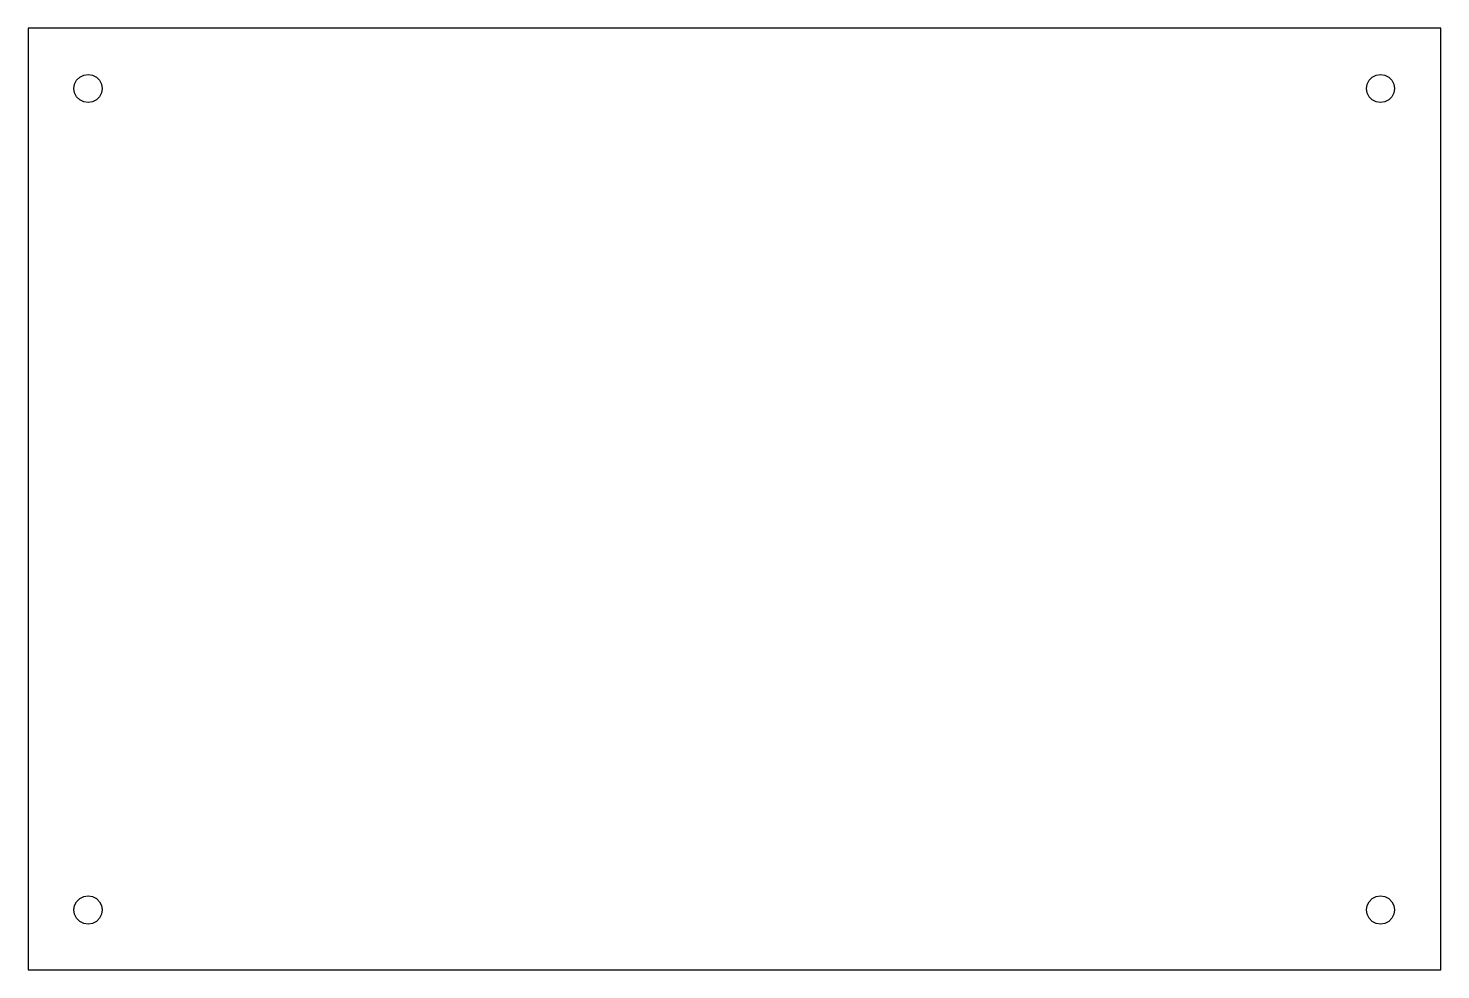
# Model space of a CAD drawing. Header units: metres. Extents: x 0 to 150, y 0 to 100.
import ezdxf

# ---------------------------------------------------------------- set-up
doc = ezdxf.new("R2010")
doc.units = ezdxf.units.M

msp = doc.modelspace()

# ---------------------------------------------------------------- linework, layer by layer
for p, q in [((150, 100), (0, 100)), ((0, 100), (0, 0)), ((150, 0), (150, 100)), ((5.13646, 94.4817), (5.46831, 94.8135)), ((5.46831, 94.8135), (5.88646, 95.0266)), ((5.88646, 95.0266), (6.34999, 95.1)), ((6.34999, 95.1), (6.81352, 95.0266)), ((6.81352, 95.0266), (7.23167, 94.8135)), ((7.23167, 94.8135), (7.56352, 94.4817)), ((142.386, 94.4817), (142.718, 94.8135)), ((142.718, 94.8135), (143.136, 95.0266)), ((143.136, 95.0266), (143.6, 95.1)), ((143.6, 95.1), (144.064, 95.0266)), ((144.064, 95.0266), (144.482, 94.8135)), ((144.482, 94.8135), (144.814, 94.4817)), ((4.84999, 93.6), (4.9234, 94.0635)), ((4.9234, 93.1365), (4.84999, 93.6)), ((4.9234, 94.0635), (5.13646, 94.4817)), ((5.13646, 92.7183), (4.9234, 93.1365)), ((7.56352, 94.4817), (7.77658, 94.0635)), ((7.77658, 93.1365), (7.56352, 92.7183)), ((7.77658, 94.0635), (7.84999, 93.6)), ((7.84999, 93.6), (7.77658, 93.1365)), ((142.1, 93.6), (142.173, 94.0635)), ((142.173, 93.1365), (142.1, 93.6)), ((142.173, 94.0635), (142.386, 94.4817)), ((142.386, 92.7183), (142.173, 93.1365)), ((144.814, 94.4817), (145.027, 94.0635)), ((145.027, 93.1365), (144.814, 92.7183)), ((145.027, 94.0635), (145.1, 93.6)), ((145.1, 93.6), (145.027, 93.1365)), ((5.46831, 92.3865), (5.13646, 92.7183)), ((5.88646, 92.1734), (5.46831, 92.3865)), ((6.34999, 92.1), (5.88646, 92.1734)), ((6.81352, 92.1734), (6.34999, 92.1)), ((7.23167, 92.3865), (6.81352, 92.1734)), ((7.56352, 92.7183), (7.23167, 92.3865)), ((142.718, 92.3865), (142.386, 92.7183)), ((143.136, 92.1734), (142.718, 92.3865)), ((143.6, 92.1), (143.136, 92.1734)), ((144.064, 92.1734), (143.6, 92.1)), ((144.482, 92.3865), (144.064, 92.1734)), ((144.814, 92.7183), (144.482, 92.3865)), ((5.13646, 7.23167), (5.46831, 7.56352)), ((5.46831, 7.56352), (5.88646, 7.77658)), ((5.88646, 7.77658), (6.34999, 7.84999)), ((6.34999, 7.84999), (6.81352, 7.77658)), ((6.81352, 7.77658), (7.23167, 7.56352)), ((7.23167, 7.56352), (7.56352, 7.23167)), ((142.386, 7.23167), (142.718, 7.56352)), ((142.718, 7.56352), (143.136, 7.77658)), ((143.136, 7.77658), (143.6, 7.84999)), ((143.6, 7.84999), (144.064, 7.77658)), ((144.064, 7.77658), (144.482, 7.56352)), ((144.482, 7.56352), (144.814, 7.23167)), ((4.84999, 6.34999), (4.9234, 6.81352)), ((4.9234, 5.88646), (4.84999, 6.34999)), ((4.9234, 6.81352), (5.13646, 7.23167)), ((7.56352, 7.23167), (7.77658, 6.81352)), ((7.77658, 6.81352), (7.84999, 6.34999)), ((7.84999, 6.34999), (7.77658, 5.88646)), ((142.1, 6.34999), (142.173, 6.81352)), ((142.173, 5.88646), (142.1, 6.34999)), ((142.173, 6.81352), (142.386, 7.23167)), ((144.814, 7.23167), (145.027, 6.81352)), ((145.027, 6.81352), (145.1, 6.34999)), ((145.1, 6.34999), (145.027, 5.88646)), ((5.13646, 5.46831), (4.9234, 5.88646)), ((5.46831, 5.13646), (5.13646, 5.46831)), ((5.88646, 4.9234), (5.46831, 5.13646)), ((6.34999, 4.84999), (5.88646, 4.9234)), ((6.81352, 4.9234), (6.34999, 4.84999)), ((7.23167, 5.13646), (6.81352, 4.9234)), ((7.56352, 5.46831), (7.23167, 5.13646)), ((7.77658, 5.88646), (7.56352, 5.46831)), ((142.386, 5.46831), (142.173, 5.88646)), ((142.718, 5.13646), (142.386, 5.46831)), ((143.136, 4.9234), (142.718, 5.13646)), ((143.6, 4.84999), (143.136, 4.9234)), ((144.064, 4.9234), (143.6, 4.84999)), ((144.482, 5.13646), (144.064, 4.9234)), ((144.814, 5.46831), (144.482, 5.13646)), ((145.027, 5.88646), (144.814, 5.46831)), ((0, 0), (150, 0))]:
    msp.add_line(p, q)

doc.saveas('drawing.dxf')
